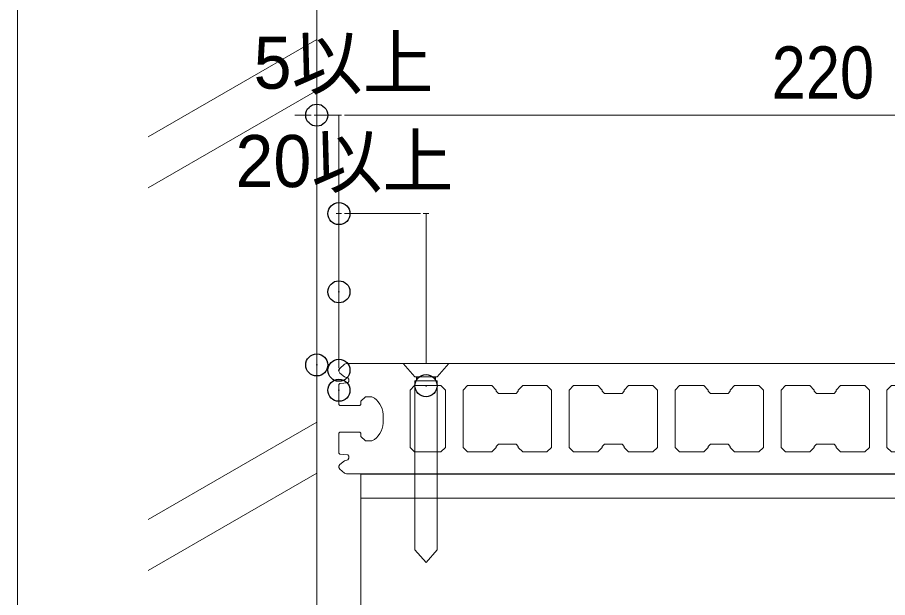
# Model space of a CAD drawing. Units: millimetres, scale not verified. Extents: x -4131 to 4169, y -981 to 998.
# Drawn here: x -4130.9 to -3933.9, y -578.3 to -446.9 of the extents above; entities that cross this region are included whole.
import ezdxf
from ezdxf.enums import TextEntityAlignment as Align

# ---------------------------------------------------------------- set-up
doc = ezdxf.new("R2010")
doc.units = ezdxf.units.MM
doc.header["$LTSCALE"] = 10
doc.header["$PDMODE"] = 32
doc.header["$PDSIZE"] = 5
for name, color, linetype, lineweight in [('0-0_図枠', 7, 'Continuous', 9), ('0-1_デッキ', 7, 'Continuous', 9), ('0-3_寸法', 7, 'Continuous', 9), ('0-4_一般', 4, 'Continuous', 9), ('0-5_ビス', 2, 'Continuous', 9), ('0-6_0', 7, 'Continuous', 9), ('0-9_根太', 4, 'Continuous', 9)]:
    doc.layers.add(name, color=color, linetype=linetype, lineweight=lineweight)
doc.layers.add('0-7_DEFPOINTS', color=7, linetype='Continuous')
doc.styles.add('ＭＳ Ｐゴシック', font='')
doc.styles.get('ＭＳ Ｐゴシック').set_extended_font_data('MS PGothic')

# ---------------------------------------------------------------- blocks, each defined once
blk = doc.blocks.new('グループ-9-1')
at = {"layer": '0-1_デッキ'}
for points in [[(-37573, -2336.9), (-39740.5, -2336.9), (-39745, -2338.5), (-39756.1, -2347.8), (-39758, -2351.9), (-39758, -2354.4), (-39756.1, -2358.5), (-39745.5, -2366.9), (-39737.9, -2369.2), (-39735.5, -2372.4), (-39735.5, -2377.4), (-39738, -2380.2), (-39755.6, -2381.7), (-39758, -2384.4), (-39758, -2429.4)], [(-39758, -2494.4), (-39758, -2539.4), (-39755.6, -2542.2), (-39738, -2543.7), (-39735.5, -2546.4), (-39735.5, -2551.4), (-39737.9, -2554.7), (-39745.5, -2556.9), (-39756.1, -2565.4), (-39758, -2569.4), (-39758, -2571.9), (-39756.1, -2576), (-39745, -2585.3), (-39740.5, -2586.9), (-37573, -2586.9)]]:
    blk.add_lwpolyline(points, dxfattribs=at)
at = {"layer": '0-4_一般', "color": 7}
blk.add_line((-39658, -2451.9), (-39658, -2471.9), dxfattribs=at)
at = {"layer": '0-4_一般', "color": 1}
for points in [[(-39596.8, -2526.9), (-39596.8, -2396.9), (-39586.8, -2386.9), (-39526.8, -2386.9), (-39516.8, -2396.9), (-39516.8, -2526.9), (-39526.8, -2536.9), (-39586.8, -2536.9)], [(-39286.8, -2536.9), (-39341.8, -2536.9), (-39351.8, -2526.9), (-39351.8, -2524.4), (-39356.8, -2519.4), (-39396.8, -2519.4), (-39401.8, -2524.4), (-39401.8, -2526.9), (-39411.8, -2536.9), (-39466.8, -2536.9), (-39476.8, -2526.9), (-39476.8, -2396.9), (-39466.8, -2386.9), (-39411.8, -2386.9), (-39401.8, -2396.9), (-39401.8, -2399.4), (-39396.8, -2404.4), (-39356.8, -2404.4), (-39351.8, -2399.4), (-39351.8, -2396.9), (-39341.8, -2386.9), (-39286.8, -2386.9), (-39276.8, -2396.9), (-39276.8, -2526.9)], [(-39161.8, -2524.4), (-39161.8, -2526.9), (-39171.8, -2536.9), (-39226.8, -2536.9), (-39236.8, -2526.9), (-39236.8, -2396.9), (-39226.8, -2386.9), (-39171.8, -2386.9), (-39161.8, -2396.9), (-39161.8, -2399.4), (-39156.8, -2404.4), (-39116.8, -2404.4), (-39111.8, -2399.4), (-39111.8, -2396.9), (-39101.8, -2386.9), (-39046.8, -2386.9), (-39036.8, -2396.9), (-39036.8, -2526.9), (-39046.8, -2536.9), (-39101.8, -2536.9), (-39111.8, -2526.9), (-39111.8, -2524.4), (-39116.8, -2519.4), (-39156.8, -2519.4)], [(-38796.8, -2396.9), (-38796.8, -2526.9), (-38806.8, -2536.9), (-38861.8, -2536.9), (-38871.8, -2526.9), (-38871.8, -2524.4), (-38876.8, -2519.4), (-38916.8, -2519.4), (-38921.8, -2524.4), (-38921.8, -2526.9), (-38931.8, -2536.9), (-38986.8, -2536.9), (-38996.8, -2526.9), (-38996.8, -2396.9), (-38986.8, -2386.9), (-38931.8, -2386.9), (-38921.8, -2396.9), (-38921.8, -2399.4), (-38916.8, -2404.4), (-38876.8, -2404.4), (-38871.8, -2399.4), (-38871.8, -2396.9), (-38861.8, -2386.9), (-38806.8, -2386.9)], [(-38636.8, -2519.4), (-38676.8, -2519.4), (-38681.8, -2524.4), (-38681.8, -2526.9), (-38691.8, -2536.9), (-38746.8, -2536.9), (-38756.8, -2526.9), (-38756.8, -2396.9), (-38746.8, -2386.9), (-38691.8, -2386.9), (-38681.8, -2396.9), (-38681.8, -2399.4), (-38676.8, -2404.4), (-38636.8, -2404.4), (-38631.8, -2399.4), (-38631.8, -2396.9), (-38621.8, -2386.9), (-38566.8, -2386.9), (-38556.8, -2396.9), (-38556.8, -2526.9), (-38566.8, -2536.9), (-38621.8, -2536.9), (-38631.8, -2526.9), (-38631.8, -2524.4)], [(-38391.8, -2526.9), (-38391.8, -2524.4), (-38396.8, -2519.4), (-38436.8, -2519.4), (-38441.8, -2524.4), (-38441.8, -2526.9), (-38451.8, -2536.9), (-38506.8, -2536.9), (-38516.8, -2526.9), (-38516.8, -2396.9), (-38506.8, -2386.9), (-38451.8, -2386.9), (-38441.8, -2396.9), (-38441.8, -2399.4), (-38436.8, -2404.4), (-38396.8, -2404.4), (-38391.8, -2399.4), (-38391.8, -2396.9), (-38381.8, -2386.9), (-38326.8, -2386.9), (-38316.8, -2396.9), (-38316.8, -2526.9), (-38326.8, -2536.9), (-38381.8, -2536.9)]]:
    blk.add_lwpolyline(points, close=True, dxfattribs=at)
at = {"layer": '0-4_一般', "color": 7}
for points in [[(-39758, -2429.4), (-39755.5, -2431.9), (-39710.6, -2431.9), (-39708.1, -2429.4), (-39708.1, -2421.9), (-39698.1, -2411.9), (-39683.1, -2411.9)], [(-39683.1, -2511.9), (-39698.1, -2511.9), (-39708.1, -2501.9), (-39708.1, -2494.4), (-39710.6, -2491.9), (-39755.5, -2491.9), (-39758, -2494.4)]]:
    blk.add_lwpolyline(points, dxfattribs=at)
for centre, start, end in [((-39705.1, -2453.6), 1.9679, 62.0493), ((-39705.1, -2470.3), 297.9507, 358.0321)]:
    blk.add_arc(centre, 47.1, start, end, dxfattribs=at)
blk = doc.blocks.new('グループ-24-1')
at = {"layer": '0-5_ビス', "color": 4}
for p, q in [((-39582.2, -2376.3), (-39582.2, -2367.3)), ((-39539.1, -2367.3), (-39539.1, -2376.3))]:
    blk.add_line(p, q, dxfattribs=at)
for points in [[(-39535.7, -2367.3), (-39508.7, -2337), (-39612.7, -2337), (-39585.7, -2367.3)], [(-39535.7, -2376.3), (-39535.7, -2758.8), (-39560.7, -2787), (-39585.7, -2758.8), (-39585.7, -2376.3)]]:
    blk.add_lwpolyline(points, close=True, dxfattribs=at)
blk = doc.blocks.new('グループ-25-1')
at = {"layer": '0-5_ビス', "color": 4}
for p, q in [((-39582.2, -2376.3), (-39582.2, -2367.3)), ((-39539.1, -2367.3), (-39539.1, -2376.3))]:
    blk.add_line(p, q, dxfattribs=at)
for points in [[(-39535.7, -2367.3), (-39508.7, -2337), (-39612.7, -2337), (-39585.7, -2367.3)], [(-39535.7, -2376.3), (-39535.7, -2758.8), (-39560.7, -2787), (-39585.7, -2758.8), (-39585.7, -2376.3)]]:
    blk.add_lwpolyline(points, close=True, dxfattribs=at)
blk = doc.blocks.new('_DOT')
at = {"layer": '0-6_0'}
for p, q in [((-5, 0), (-10, 0)), ((-2.5, 0), (2.5, 0))]:
    blk.add_line(p, q, dxfattribs=at)

msp = doc.modelspace()

# ---------------------------------------------------------------- linework, layer by layer
at = {"layer": '0-0_図枠', "color": 5}
msp.add_lwpolyline([(-4130.95, 384.21), (-2130.95, 384.21), (-2130.95, -915.79), (-4130.95, -915.79)], close=True, dxfattribs=at)
at = {"layer": '0-3_寸法'}
for p, q in [((-4065.66, -469.05), (-4068.16, -469.05)), ((-4063.15, -520.6), (-4063.15, -469.05)), ((-4058.15, -469.05), (-4063.15, -469.05)), ((-4058.15, -504.05), (-4058.15, -469.05)), ((-4058.15, -521.79), (-4058.15, -469.05)), ((-4055.65, -469.05), (-3840.66, -469.05)), ((-4055.65, -469.05), (-4053.15, -469.05)), ((-4058.15, -526.33), (-4058.15, -491.33)), ((-4040.92, -491.33), (-4055.65, -491.33)), ((-4038.42, -525.3), (-4038.42, -491.33))]:
    msp.add_line(p, q, dxfattribs=at)
at = {"layer": '0-4_一般', "color": 3}
msp.add_line((-4063.15, -680.3), (-4063.15, -435.3), dxfattribs=at)
at = {"layer": '0-4_一般'}
for p, q in [((-4063.15, -451.92), (-4101.33, -473.97)), ((-4063.15, -463.47), (-4101.33, -485.51)), ((-4063.15, -538.53), (-4101.33, -560.57)), ((-4063.15, -550.07), (-4101.33, -572.12))]:
    msp.add_line(p, q, dxfattribs=at)
at = {"layer": '0-7_DEFPOINTS'}
for p in [(-4063.15, -469.05), (-4058.15, -491.33), (-4058.15, -509.05), (-4063.15, -525.6), (-4058.15, -526.79), (-4038.42, -530.3), (-4058.15, -531.33)]:
    msp.add_point(p, dxfattribs=at)
at = {"layer": '0-9_根太'}
for p, q in [((-3816.27, -550.3), (-4053.15, -550.3)), ((-4053.15, -550.3), (-4053.15, -585.3)), ((-3816.27, -555.8), (-4053.15, -555.8))]:
    msp.add_line(p, q, dxfattribs=at)

# ---------------------------------------------------------------- block references
at = {"layer": '0-3_寸法', "xscale": 0.2503723, "yscale": 0.2503723}
for p in [(-4063.15, -469.05), (-4038.42, -491.33)]:
    msp.add_blockref('_DOT', p, dxfattribs=at)
at = {"layer": '0-3_寸法', "xscale": 0.2503723, "yscale": 0.2503723, "rotation": 180}
for p in [(-4058.15, -469.05), (-4058.15, -469.05), (-4058.15, -491.33)]:
    msp.add_blockref('_DOT', p, dxfattribs=at)
at = {"layer": '0-5_ビス', "xscale": 0.1, "yscale": 0.1}
for name in ['グループ-9-1', 'グループ-24-1', 'グループ-25-1']:
    msp.add_blockref(name, (-82.35, -291.6), dxfattribs=at)

# ---------------------------------------------------------------- texts
at = {"layer": '0-3_寸法', "style": 'ＭＳ Ｐゴシック'}
for s, p in [('5以上', (-4077.46, -466.61)), ('20以上', (-4081.57, -488.88))]:
    msp.add_text(s, height=11.8, dxfattribs=at).set_placement(p, align=Align.BOTTOM_LEFT)
at = {"layer": '0-3_寸法', "style": 'ＭＳ Ｐゴシック', "width": 0.9}
msp.add_text('220', height=11.8, dxfattribs=at).set_placement((-3960.13, -468.82), align=Align.BOTTOM_LEFT)

doc.saveas('drawing.dxf')
